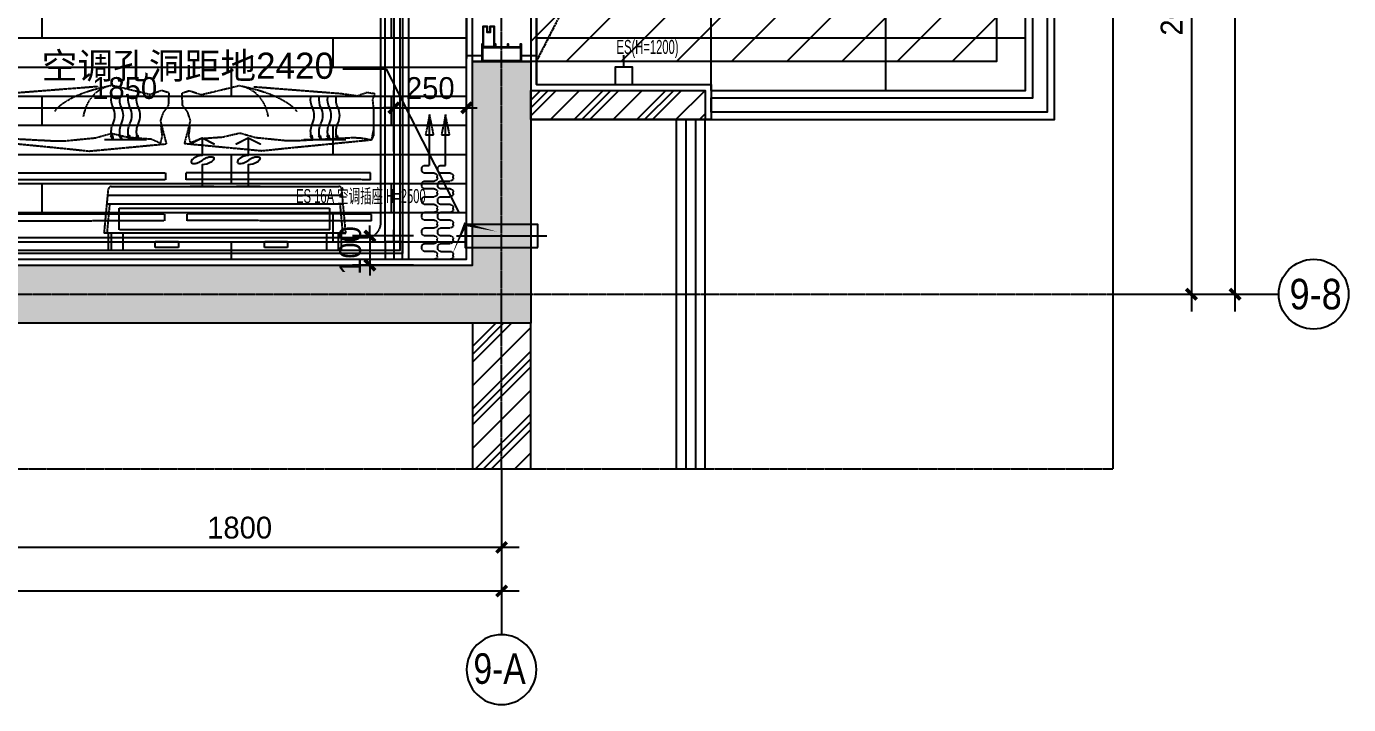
# Model space of a CAD drawing. Header units: millimetres. Extents: x 590 to 34010, y 590 to 7410.
# Drawn here: x 29468 to 34010, y 590 to 2920 of the extents above; entities that cross this region are included whole.
import ezdxf
from ezdxf import colors
from ezdxf.entities.mleader import LeaderData, LeaderLine
from ezdxf.enums import TextEntityAlignment as Align
from ezdxf.math import Vec2, Vec3

# ---------------------------------------------------------------- set-up
doc = ezdxf.new("R2010")
doc.units = ezdxf.units.MM
doc.set_wipeout_variables(frame=1)
doc.header["$PDMODE"] = 35
doc.linetypes.add('Pbo-Center', pattern=[9, 6, -1, 1, -1])
doc.linetypes.add('Pbo-Hidden', pattern=[1.875, 1.25, -0.625])
doc.layers.get('0').update_dxf_attribs({"color": 14})
doc.layers.get('DEFPOINTS').update_dxf_attribs({"color": 5})
for name, color, linetype in [('!PboAC-Dim', 50, 'Continuous'), ('!PboAC-Refe', 50, 'Continuous'), ('!PboDS-Doors', 60, 'Continuous'), ('!PboDS-Handrail', 44, 'Continuous'), ('!PboDS-Stair', 30, 'Continuous'), ('!PboEM-Dim', 50, 'Continuous'), ('!PboEM-Elec', 61, 'Continuous'), ('!PboEX-Beam', 218, 'Pbo-Hidden'), ('!PboEX-Hatch', 250, 'Continuous'), ('!PboFC-Floor', 144, 'Continuous'), ('!PboFC-Hatch', 250, 'Continuous'), ('!PboFF-Drapery', 130, 'Continuous'), ('!PboFF-Furn', 51, 'Continuous'), ('!PboFF-Furn-Detail', 56, 'Continuous'), ('!PboGS-13Light-Center', 134, 'Pbo-Center'), ('!PboGS-Dim', 50, 'Continuous'), ('!PboLP-Dim-Center', 50, 'Pbo-Center'), ('!PboPL-AxisNumber', 150, 'Continuous'), ('!PboPL-Column', 182, 'Continuous'), ('!PboPL-EXwalls', 190, 'Continuous'), ('!PboPL-Glass', 30, 'Continuous'), ('!PboPL-Grid', 124, 'Pbo-Center'), ('!PboPL-Hatch', 250, 'Continuous'), ('!PboPL-Mech', 134, 'Continuous'), ('!PboPL-ShadeDark', 251, 'Continuous'), ('!PboPL-TXT25', 40, 'Continuous'), ('!PboPL-WallFin', 160, 'Continuous'), ('!PboRC-13Light', 134, 'Continuous'), ('!PboRC-18Norm', 30, 'Continuous'), ('!PboRC-35Heavy', 100, 'Continuous'), ('!PboRC-Mech', 134, 'Continuous')]:
    doc.layers.add(name, color=color, linetype=linetype)
doc.styles.add('!PYH.V2008_EN', font='')
doc.styles.add('!赫思Norm', font='赫思StyleNormEN.SHX', dxfattribs={"width": 0.9, "bigfont": '赫思StyleDimTextCN.SHX'})
doc.styles.add('Genvea', font='')
doc.styles.get('!PYH.V2008_EN').set_extended_font_data('赫思深化DWG.CN繁')
doc.styles.get('Genvea').set_extended_font_data('Geneva')
doc.dimstyles.new('!PboMS-30', dxfattribs={"dimscale": 30, "dimtxt": 2.5, "dimasz": 1.2, "dimexe": 2, "dimexo": 2, "dimgap": 1, "dimtad": 1, "dimdec": 0, "dimdsep": 46, "dimtxsty": '!PYH.V2008_EN', "dimblk": 'ARCHTICK', "dimcen": 1, "dimdle": 2, "dimclrd": 44, "dimclre": 44, "dimclrt": 256, "dimadec": 1, "dimazin": 2, "dimtfac": 1, "dimtdec": 0, "dimtix": 1, "dimtmove": 2, "dimatfit": 1, "dimldrblk": '!PYH_DIM.ARCHTICK', "dimfxl": 5, "dimfxlon": 1, "dimtolj": 1, "dimtzin": 0, "dimlwd": -1, "dimlwe": -1, "dimarcsym": 0})

# ---------------------------------------------------------------- blocks, each defined once
blk = doc.blocks.new('_ArchTick')
at = {"const_width": 0.35}
blk.add_lwpolyline([(0.5, 0.5), (-0.5, -0.5)], dxfattribs=at)
blk = doc.blocks.new('*D104')
at = {"layer": '!PboGS-Dim', "color": 44, "transparency": 16777216}
for p, q in [((22000, 1130), (22000, 920)), ((31100, 1130), (31100, 920)), ((31160, 980), (21940, 980))]:
    blk.add_line(p, q, dxfattribs=at)
at = {"layer": 'DEFPOINTS', "color": 0, "transparency": 16777216}
for p in [(22000, 1400), (31100, 1400), (22000, 980)]:
    blk.add_point(p, dxfattribs=at)
at = {"layer": '!PboGS-Dim', "color": 44, "transparency": 16777216, "xscale": 36, "yscale": 36, "zscale": 36, "rotation": 180}
blk.add_blockref('_ArchTick', (22000, 980), dxfattribs=at)
at = {"layer": '!PboGS-Dim', "color": 44, "transparency": 16777216, "xscale": 36, "yscale": 36, "zscale": 36}
blk.add_blockref('_ArchTick', (31100, 980), dxfattribs=at)
at = {"layer": '!PboGS-Dim', "transparency": 16777216, "insert": (26550, 1047.5), "char_height": 75, "attachment_point": 5, "style": '!PYH.V2008_EN'}
blk.add_mtext('\\A1;9100', dxfattribs=at)
blk = doc.blocks.new('!PYH_DIM.ARCHTICK')
blk.add_lwpolyline([(0, 0, 0, 0, 0), (-0.96, -1.15, 0.4, 0.25, 0), (0, 0, 0.25, 0.4, 0), (-0.96, 1.15, 0, 0, 0), (0, 0, 0, 0, 0), (-1.64, 0, 0, 0, 0)], format="xyseb")
blk = doc.blocks.new('!pbo_grid201706_blkSC')
blk.add_circle((0, 0), 4)
at = {"layer": '!PboPL-TXT25', "style": '!赫思Norm', "width": 1.599118}
blk.add_attdef('A', text='', height=3.5, dxfattribs=at).set_placement((-2.76, -1.65), (3.22, -1.65), align=Align.FIT)
blk = doc.blocks.new('*D97')
at = {"layer": '!PboGS-Dim', "color": 44, "transparency": 16777216}
for p, q in [((29300, 1280), (29300, 1070)), ((31100, 1280), (31100, 1070)), ((31160, 1130), (29240, 1130))]:
    blk.add_line(p, q, dxfattribs=at)
at = {"layer": 'DEFPOINTS', "color": 0, "transparency": 16777216}
for p in [(29300, 1400), (31100, 1400), (29300, 1130)]:
    blk.add_point(p, dxfattribs=at)
at = {"layer": '!PboGS-Dim', "color": 44, "transparency": 16777216, "xscale": 36, "yscale": 36, "zscale": 36, "rotation": 180}
blk.add_blockref('_ArchTick', (29300, 1130), dxfattribs=at)
at = {"layer": '!PboGS-Dim', "color": 44, "transparency": 16777216, "xscale": 36, "yscale": 36, "zscale": 36}
blk.add_blockref('_ArchTick', (31100, 1130), dxfattribs=at)
at = {"layer": '!PboGS-Dim', "transparency": 16777216, "insert": (30200, 1197.5), "char_height": 75, "attachment_point": 5, "style": '!PYH.V2008_EN'}
blk.add_mtext('\\A1;1800', dxfattribs=at)
blk = doc.blocks.new('pbotmp20180107161933')
blk.add_lwpolyline([(0, -1), (1, -1), (1, 0), (0, 0)], close=True)
for points in [[(0, -0.3333), (1, -0.3333)], [(0, -0.6667), (1, -0.6667)]]:
    blk.add_lwpolyline(points)
blk = doc.blocks.new('pbotmp20171123175430')
blk.add_lwpolyline([(0, 155), (0, -155)])
blk.add_lwpolyline([(-40, -125), (40, -125), (40, 125), (-40, 125)], close=True)
blk = doc.blocks.new('*D87')
at = {"layer": '!PboGS-Dim', "color": 44, "transparency": 16777216}
for p, q in [((33620, 1940), (33620, 6060)), ((33470, 6000), (33680, 6000)), ((33470, 2000), (33680, 2000))]:
    blk.add_line(p, q, dxfattribs=at)
at = {"layer": 'DEFPOINTS', "color": 0, "transparency": 16777216}
for p in [(33200, 6000), (33620, 6000), (33200, 2000)]:
    blk.add_point(p, dxfattribs=at)
at = {"layer": '!PboGS-Dim', "color": 44, "transparency": 16777216, "xscale": 36, "yscale": 36, "zscale": 36}
for p, rotation in [((33620, 6000), 90), ((33620, 2000), 270)]:
    blk.add_blockref('_ArchTick', p, dxfattribs=dict(at, rotation=rotation))
at = {"layer": '!PboGS-Dim', "transparency": 16777216, "insert": (33552.5, 4000), "char_height": 75, "attachment_point": 5, "rotation": 90, "style": '!PYH.V2008_EN'}
blk.add_mtext('\\A1;4000', dxfattribs=at)
blk = doc.blocks.new('*D89')
at = {"layer": '!PboGS-Dim', "color": 44, "transparency": 16777216}
for p, q in [((33470, 4060), (33470, 1940)), ((33320, 4000), (33530, 4000)), ((33320, 2000), (33530, 2000))]:
    blk.add_line(p, q, dxfattribs=at)
at = {"layer": 'DEFPOINTS', "color": 0, "transparency": 16777216}
for p in [(33200, 4000), (33200, 2000), (33470, 2000)]:
    blk.add_point(p, dxfattribs=at)
at = {"layer": '!PboGS-Dim', "color": 44, "transparency": 16777216, "xscale": 36, "yscale": 36, "zscale": 36}
for p, rotation in [((33470, 4000), 90), ((33470, 2000), 270)]:
    blk.add_blockref('_ArchTick', p, dxfattribs=dict(at, rotation=rotation))
at = {"layer": '!PboGS-Dim', "transparency": 16777216, "insert": (33402.5, 3000), "char_height": 75, "attachment_point": 5, "rotation": 90, "style": '!PYH.V2008_EN'}
blk.add_mtext('\\A1;2000', dxfattribs=at)
blk = doc.blocks.new('pbotmp20170912211625')
at = {"color": 0, "linetype": 'ByBlock'}
for p, q in [((-486.8, 54), (-481.4, 54)), ((-433, 54), (-427.7, 54)), ((-379.3, 54), (-373.9, 54)), ((-325.5, 54), (-320.2, 54)), ((-271.8, 54), (-266.4, 54)), ((-218, 54), (-212.6, 54)), ((-459.9, 0.8), (-454.6, 0.8)), ((-443.8, 11.5), (-443.8, 43.2)), ((-416.9, 43.2), (-416.9, 11.5)), ((-406.2, 0.8), (-400.8, 0.8)), ((-390, 11.5), (-390, 43.2)), ((-363.2, 43.2), (-363.2, 11.5)), ((-352.4, 0.8), (-347, 0.8)), ((-336.3, 11.5), (-336.3, 43.2)), ((-309.4, 43.2), (-309.4, 11.5)), ((-298.6, 0.8), (-293.3, 0.8)), ((-282.5, 11.5), (-282.5, 43.2)), ((-255.6, 43.2), (-255.6, 11.5)), ((-244.9, 0.8), (-239.5, 0.8)), ((-228.8, 11.5), (-228.8, 43.2)), ((-201.9, 43.2), (-201.9, 11.5)), ((-191.1, 0.8), (-185.8, 0.8)), ((-175, 11.5), (-175, 27.4)), ((-175, 27.4), (0, 27.4)), ((-70, 13.4), (-70, 41.4)), ((-70, 41.4), (0, 27.4)), ((0, 27.4), (-70, 13.4)), ((-486.8, -0.8), (-481.4, -0.8)), ((-470.7, -11.5), (-470.7, -43.2)), ((-443.8, -43.2), (-443.8, -11.5)), ((-433, -0.8), (-427.7, -0.8)), ((-416.9, -11.5), (-416.9, -43.2)), ((-390, -43.2), (-390, -11.5)), ((-379.3, -0.8), (-373.9, -0.8)), ((-363.2, -11.5), (-363.2, -43.2)), ((-336.3, -43.2), (-336.3, -11.5)), ((-325.5, -0.8), (-320.2, -0.8)), ((-309.4, -11.5), (-309.4, -43.2)), ((-282.5, -43.2), (-282.5, -11.5)), ((-271.8, -0.8), (-266.4, -0.8)), ((-255.6, -11.5), (-255.6, -43.2)), ((-228.8, -43.2), (-228.8, -11.5)), ((-218, -0.8), (-212.6, -0.8)), ((-201.9, -11.5), (-201.9, -43.2)), ((-175, -43.2), (-175, -27.4)), ((-175, -27.4), (0, -27.4)), ((-70, -41.4), (-70, -13.4)), ((-70, -13.4), (0, -27.4)), ((0, -27.4), (-70, -41.4)), ((-459.9, -54), (-454.6, -54)), ((-406.2, -54), (-400.8, -54)), ((-352.4, -54), (-347, -54)), ((-298.6, -54), (-293.3, -54)), ((-244.9, -54), (-239.5, -54)), ((-191.1, -54), (-185.8, -54))]:
    blk.add_line(p, q, dxfattribs=at)
blk.add_lwpolyline([(-470.7, 11.5), (-470.7, 43.2)], dxfattribs=at)
for centre, start, end in [((-486.8, 43.2), 90, 180), ((-481.4, 43.2), 0, 90), ((-433, 43.2), 90, 180), ((-427.7, 43.2), 0, 90), ((-379.3, 43.2), 90, 180), ((-373.9, 43.2), 0, 90), ((-325.5, 43.2), 90, 180), ((-320.2, 43.2), 0, 90), ((-271.8, 43.2), 90, 180), ((-266.4, 43.2), 359.9974, 90), ((-218, 43.2), 90, 180), ((-212.6, 43.2), 0, 90), ((-459.9, 11.5), 180, 270), ((-454.6, 11.5), 270, 0), ((-406.2, 11.5), 180, 270), ((-400.8, 11.5), 270, 0), ((-352.4, 11.5), 180, 270), ((-347, 11.5), 270, 0), ((-298.6, 11.5), 180, 270), ((-293.3, 11.5), 270, 0), ((-244.9, 11.5), 180.0023, 270), ((-239.5, 11.5), 270, 0), ((-191.1, 11.5), 180, 270), ((-185.8, 11.5), 270, 0), ((-486.8, -11.5), 90, 180), ((-481.4, -11.5), 0, 90), ((-459.9, -43.2), 180, 270), ((-454.6, -43.2), 270, 0), ((-433, -11.5), 90, 180), ((-427.7, -11.5), 0, 90), ((-406.2, -43.2), 180, 270), ((-400.8, -43.2), 270, 0), ((-379.3, -11.5), 90, 180), ((-373.9, -11.5), 0, 90), ((-352.4, -43.2), 180, 270), ((-347, -43.2), 270, 0), ((-325.5, -11.5), 90, 180), ((-320.2, -11.5), 0, 90), ((-298.6, -43.2), 180, 270), ((-293.3, -43.2), 270, 0), ((-271.8, -11.5), 90, 180), ((-266.4, -11.5), 359.9974, 90), ((-244.9, -43.2), 180.0023, 270), ((-239.5, -43.2), 270, 0), ((-218, -11.5), 90, 180), ((-212.6, -11.5), 0, 90), ((-191.1, -43.2), 180, 270), ((-185.8, -43.2), 270, 0)]:
    blk.add_arc(centre, 10.8, start, end, dxfattribs=at)
blk = doc.blocks.new('*U30')
at = {"linetype": 'ByBlock'}
blk.add_wipeout([(-750, 75), (-750, 2075), (750, 2075), (750, 75)], dxfattribs=at).dxf.layer = '!PboFF-Furn'
at = {"layer": '!PboFF-Furn', "linetype": 'ByBlock'}
for points in [[(750, 2075), (750, 2075), (750, 75), (-750, 75), (-750, 2075), (-750, 2075)], [(750, 2075), (-750, 2075)]]:
    blk.add_lwpolyline(points, dxfattribs=at)
at = {"layer": '!PboFF-Furn-Detail', "linetype": 'ByBlock'}
for p, q in [((-673.4, 1942.6), (-39.4, 1942.2)), ((-673.4, 1942.6), (-673.4, 1919.5)), ((-673.4, 1919.5), (-39.4, 1919.2)), ((-38.7, 1919.5), (-38.7, 1942.6)), ((38.7, 1919.5), (38.7, 1942.6)), ((673.4, 1942.6), (39.4, 1942.2)), ((673.4, 1919.5), (39.4, 1919.2)), ((673.4, 1942.6), (673.4, 1919.5)), ((-669.4, 1801.5), (-35.4, 1801.1)), ((-669.4, 1801.5), (-669.4, 1778.4)), ((-669.4, 1778.4), (-35.4, 1778.1)), ((-34.8, 1778.4), (-34.8, 1801.5)), ((34.8, 1778.4), (34.8, 1801.5)), ((669.4, 1801.5), (35.4, 1801.1)), ((669.4, 1778.4), (35.4, 1778.1)), ((669.4, 1801.5), (669.4, 1778.4)), ((-672.5, 1665.5), (-387.9, 1693.6)), ((-387.9, 1693.6), (-296.6, 1703.1)), ((-296.6, 1703.1), (-30.9, 1678.2)), ((296.6, 1703.1), (30.9, 1678.2)), ((387.9, 1693.6), (296.6, 1703.1)), ((672.5, 1665.5), (387.9, 1693.6)), ((-680.3, 1626.5), (-672.5, 1665.5)), ((-680.3, 1649.6), (-672.5, 1665.5)), ((-680.3, 1563.8), (-680.3, 1649.6)), ((-672.5, 1665.5), (-641.3, 1659.7)), ((-641.3, 1659.7), (-612.1, 1657.7)), ((-612.1, 1657.7), (-429.2, 1667.5)), ((-429.2, 1667.5), (-374.6, 1667.5)), ((-374.6, 1667.5), (-275.3, 1657.7)), ((-275.3, 1657.7), (-220.8, 1642.1)), ((-220.8, 1642.1), (-162.3, 1655.8)), ((-162.3, 1655.8), (-84.4, 1661.6)), ((-84.4, 1661.6), (-51.3, 1675.3)), ((-30.9, 1678.2), (-51.3, 1598.9)), ((-51.3, 1675.3), (-45.5, 1651.9)), ((-45.5, 1651.9), (-49.4, 1618.7)), ((30.9, 1678.2), (51.3, 1598.9)), ((51.3, 1675.3), (45.5, 1651.9)), ((45.5, 1651.9), (49.4, 1618.7)), ((84.4, 1661.6), (51.3, 1675.3)), ((162.3, 1655.8), (84.4, 1661.6)), ((220.8, 1642.1), (162.3, 1655.8)), ((275.3, 1657.7), (220.8, 1642.1)), ((374.6, 1667.5), (275.3, 1657.7)), ((429.2, 1667.5), (374.6, 1667.5)), ((612.1, 1657.7), (429.2, 1667.5)), ((641.3, 1659.7), (612.1, 1657.7)), ((672.5, 1665.5), (641.3, 1659.7)), ((680.3, 1626.5), (672.5, 1665.5)), ((680.3, 1649.6), (672.5, 1665.5)), ((680.3, 1563.8), (680.3, 1649.6)), ((-51.3, 1598.9), (-41.6, 1569.7)), ((51.3, 1598.9), (41.6, 1569.7)), ((-676.4, 1526.8), (-680.3, 1563.8)), ((-413.1, 1563.3), (-415.7, 1567.2)), ((-408.2, 1557.4), (-413.1, 1563.3)), ((-402.7, 1551.9), (-408.2, 1557.4)), ((-396.4, 1546.6), (-402.7, 1551.9)), ((-389.2, 1541.3), (-396.4, 1546.6)), ((-315.3, 1573.8), (-317.4, 1584.7)), ((-308.7, 1552.6), (-315.3, 1573.8)), ((-299.6, 1533.5), (-308.7, 1552.6)), ((-41.6, 1569.7), (-24, 1546.3)), ((-24, 1546.3), (-22.1, 1503.4)), ((24, 1546.3), (22.1, 1503.4)), ((41.6, 1569.7), (24, 1546.3)), ((299.6, 1533.5), (308.7, 1552.6)), ((308.7, 1552.6), (315.3, 1573.8)), ((315.3, 1573.8), (317.4, 1584.7)), ((389.2, 1541.3), (396.4, 1546.6)), ((396.4, 1546.6), (402.7, 1551.9)), ((402.7, 1551.9), (408.2, 1557.4)), ((408.2, 1557.4), (413.1, 1563.3)), ((413.1, 1563.3), (415.7, 1567.2)), ((676.4, 1526.8), (680.3, 1563.8)), ((-684.2, 1505.3), (-676.4, 1526.8)), ((-656.9, 1501.4), (-684.2, 1505.3)), ((-623.8, 1513.1), (-656.9, 1501.4)), ((-567.3, 1505.3), (-623.8, 1513.1)), ((-267.5, 1481.9), (-567.3, 1505.3)), ((-380.7, 1535.7), (-389.2, 1541.3)), ((-370.7, 1529.5), (-380.7, 1535.7)), ((-358.7, 1522.8), (-370.7, 1529.5)), ((-344.4, 1515.7), (-358.7, 1522.8)), ((-327.1, 1508.3), (-344.4, 1515.7)), ((-306.4, 1500.7), (-327.1, 1508.3)), ((-281.7, 1493), (-306.4, 1500.7)), ((-287.8, 1516.7), (-299.6, 1533.5)), ((-273.4, 1502.2), (-287.8, 1516.7)), ((-256, 1490.4), (-273.4, 1502.2)), ((-88.3, 1509.2), (-218.8, 1478)), ((-47.4, 1495.6), (-88.3, 1509.2)), ((-22.1, 1503.4), (-47.4, 1495.6)), ((22.1, 1503.4), (47.4, 1495.6)), ((47.4, 1495.6), (88.3, 1509.2)), ((88.3, 1509.2), (218.8, 1478)), ((256, 1490.4), (273.4, 1502.2)), ((267.5, 1481.9), (567.3, 1505.3)), ((273.4, 1502.2), (287.8, 1516.7)), ((281.7, 1493), (306.4, 1500.7)), ((287.8, 1516.7), (299.6, 1533.5)), ((306.4, 1500.7), (327.1, 1508.3)), ((327.1, 1508.3), (344.4, 1515.7)), ((344.4, 1515.7), (358.7, 1522.8)), ((358.7, 1522.8), (370.7, 1529.5)), ((370.7, 1529.5), (380.7, 1535.7)), ((380.7, 1535.7), (389.2, 1541.3)), ((567.3, 1505.3), (623.8, 1513.1)), ((623.8, 1513.1), (656.9, 1501.4)), ((656.9, 1501.4), (684.2, 1505.3)), ((684.2, 1505.3), (676.4, 1526.8)), ((-252.7, 1485.5), (-281.7, 1493)), ((-235.6, 1481.4), (-256, 1490.4)), ((-218.8, 1478), (-252.7, 1485.5)), ((218.8, 1478), (252.7, 1485.5)), ((235.6, 1481.4), (256, 1490.4)), ((252.7, 1485.5), (281.7, 1493)), ((705, 945), (-705, 945)), ((705, 328.4), (-705, 328.4))]:
    blk.add_line(p, q, dxfattribs=at)
blk.add_lwpolyline([(720, 2015), (-720, 2015), (-720, 105), (720, 105)], close=True, dxfattribs=at)
blk.add_lwpolyline([(-655, 120), (655, 120, 0.414214), (705, 170), (705, 1950, 0.414214), (655, 2000), (-655, 2000, 0.414214), (-705, 1950), (-705, 170, 0.414214)], format="xyb", close=True, dxfattribs=at)
blk = doc.blocks.new('*D119')
at = {"layer": '!PboEM-Dim', "color": 44, "transparency": 16777216}
for p, q in [((28880, 2490.3), (28880, 2700.3)), ((30730, 2490.3), (30730, 2700.3)), ((28820, 2640.3), (30790, 2640.3))]:
    blk.add_line(p, q, dxfattribs=at)
at = {"layer": 'DEFPOINTS', "color": 0, "transparency": 16777216}
for p in [(30730, 2640.3), (28880, 2120), (30730, 2120)]:
    blk.add_point(p, dxfattribs=at)
at = {"layer": '!PboEM-Dim', "color": 44, "transparency": 16777216, "xscale": 36, "yscale": 36, "zscale": 36, "rotation": 180}
blk.add_blockref('_ArchTick', (28880, 2640.3), dxfattribs=at)
at = {"layer": '!PboEM-Dim', "color": 44, "transparency": 16777216, "xscale": 36, "yscale": 36, "zscale": 36}
blk.add_blockref('_ArchTick', (30730, 2640.3), dxfattribs=at)
at = {"layer": '!PboEM-Dim', "transparency": 16777216, "insert": (29805, 2707.8), "char_height": 75, "attachment_point": 5, "style": '!PYH.V2008_EN'}
blk.add_mtext('\\A1;1850', dxfattribs=at)
blk = doc.blocks.new('*D120')
at = {"layer": '!PboEM-Dim', "color": 44, "transparency": 16777216}
for p, q in [((30730, 2490.3), (30730, 2700.3)), ((30980, 2490.3), (30980, 2700.3)), ((30730, 2640.3), (30694, 2640.3)), ((30730, 2640.3), (30980, 2640.3)), ((30980, 2640.3), (31016, 2640.3))]:
    blk.add_line(p, q, dxfattribs=at)
at = {"layer": 'DEFPOINTS', "color": 0, "transparency": 16777216}
for p in [(30980, 2640.3), (30980, 2387), (30730, 2120)]:
    blk.add_point(p, dxfattribs=at)
at = {"layer": '!PboEM-Dim', "color": 44, "transparency": 16777216, "xscale": 36, "yscale": 36, "zscale": 36}
blk.add_blockref('_ArchTick', (30730, 2640.3), dxfattribs=at)
at = {"layer": '!PboEM-Dim', "color": 44, "transparency": 16777216, "xscale": 36, "yscale": 36, "zscale": 36, "rotation": 180}
blk.add_blockref('_ArchTick', (30980, 2640.3), dxfattribs=at)
at = {"layer": '!PboEM-Dim', "transparency": 16777216, "insert": (30855, 2707.8), "char_height": 75, "attachment_point": 5, "style": '!PYH.V2008_EN'}
blk.add_mtext('\\A1;250', dxfattribs=at)
blk = doc.blocks.new('*U51')
at = {"color": 0}
blk.add_line((1.6, 0), (2.7, 0), dxfattribs=at)
blk.add_lwpolyline([(0, -0.8), (1.6, -0.8), (1.6, 0.8), (0, 0.8)], close=True, dxfattribs=at)
at = {"color": 0, "style": 'Genvea'}
blk.add_attdef('TV', text='', height=1.6, dxfattribs=at).set_placement((3.25, 0), align=Align.MIDDLE_LEFT)
blk = doc.blocks.new('A$C38F9204E')
at = {"color": 8}
blk.add_line((0, 1), (0, 205), dxfattribs=at)
blk.add_lwpolyline([(416, 103), (365, 205), (368, 207), (419, 103), (368, 0), (365, 1), (416, 103), (266, 103, 0.071485), (264, 127, 0.043779), (256, 151, 0.043779), (244, 172, 0.057174), (231, 187, 0.099575), (216, 196, 0.195006), (207, 196, 0.195006), (201, 189, 0.099575), (198, 172, 0.057174), (200, 153, 0.043779), (208, 129, 0.043779), (220, 108, 0.031745), (227, 99, -0.034344), (234, 90, -0.043779), (246, 69, -0.043779), (254, 45, -0.057174), (256, 26, -0.099575), (253, 9, -0.195006), (247, 2, -0.195006), (238, 2, -0.099575), (223, 11, -0.057174), (210, 26, -0.14623), (186, 103), (0, 103)], format="xyb", dxfattribs=at)
for points in [[(368, 207), (365, 205), (419, 103), (416, 103)], [(419, 103), (416, 103), (368, 0), (365, 1)]]:
    blk.add_solid(points, dxfattribs=at)
blk = doc.blocks.new('A$C6AA719C6')
at = {"color": 8}
blk.add_line((0, 144.5), (0, -144.5), dxfattribs=at)
for points in [[(-26.6, 94.2), (-28.2, 89), (0, 83.7), (-25.1, 99), (-26.6, 94.2, 0.169115), (-109.6, 84.6, -0.229065), (-220.1, 84.6, 0.145036), (-291.3, 96.3, 0.229065)], [(-26.6, 36), (-28.2, 30.7), (0, 25.4), (-25.1, 40.8), (-26.6, 36, 0.169115), (-109.6, 26.4, -0.229065), (-220.1, 26.4, 0.145036), (-291.3, 38.1, 0.229065)], [(-26.6, -22.2), (-28.2, -27.5), (0, -32.8), (-25.1, -17.4), (-26.6, -22.2, 0.169115), (-109.6, -31.8, -0.229065), (-220.1, -31.8, 0.145036), (-291.3, -20.2, 0.229065)], [(-26.6, -80.5), (-28.2, -85.7), (0, -91), (-25.1, -75.7), (-26.6, -80.5, 0.169115), (-109.6, -90.1, -0.229065), (-220.1, -90.1, 0.145036), (-291.3, -78.4, 0.229065)]]:
    blk.add_lwpolyline(points, format="xyb", dxfattribs=at)
blk = doc.blocks.new('*U140')
at = {"linetype": 'Pbo-Hidden'}
for p, q in [((571649, -516095.2), (572449, -516095.2)), ((571649, -516095.2), (571649, -516155.2)), ((571649, -516095.2), (572449, -516095.2)), ((571649, -516095.2), (571649, -516155.2)), ((572449, -516095.2), (572449, -516155.2)), ((572449, -516095.2), (572449, -516155.2)), ((571634, -516155.2), (571648.1, -516306.2)), ((571634, -516155.2), (572464, -516155.2)), ((571649, -516155.2), (571634, -516155.2)), ((571634, -516155.2), (571648.1, -516306.2)), ((571634, -516155.2), (572464, -516155.2)), ((571649, -516155.2), (571634, -516155.2)), ((572464, -516155.2), (572449.8, -516306.2)), ((572464, -516155.2), (572449.8, -516306.2)), ((572439.9, -516315.2), (571658.1, -516315.2)), ((572439.9, -516315.2), (571658.1, -516315.2))]:
    blk.add_line(p, q, dxfattribs=at)
at = {"color": 250, "linetype": 'Pbo-Hidden'}
for p, q in [((571659, -516095.2), (571659, -516155.2)), ((571659, -516095.2), (571659, -516155.2)), ((571699, -516095.2), (571699, -516155.2)), ((571699, -516095.2), (571699, -516155.2)), ((571834, -516105.2), (571914, -516105.2)), ((571834, -516125.2), (571834, -516105.2)), ((571834, -516105.2), (571914, -516105.2)), ((571834, -516125.2), (571834, -516105.2)), ((571914, -516105.2), (571914, -516125.2)), ((571914, -516105.2), (571914, -516125.2)), ((572209, -516125.2), (572209, -516105.2)), ((572209, -516105.2), (572289, -516105.2)), ((572209, -516125.2), (572209, -516105.2)), ((572209, -516105.2), (572289, -516105.2)), ((572289, -516105.2), (572289, -516125.2)), ((572289, -516105.2), (572289, -516125.2)), ((572399, -516095.2), (572399, -516155.2)), ((572399, -516095.2), (572399, -516155.2)), ((572439, -516095.2), (572439, -516155.2)), ((572439, -516095.2), (572439, -516155.2)), ((571644, -516155.2), (571653.4, -516255.2)), ((571644, -516155.2), (571653.4, -516255.2)), ((571834, -516125.2), (571874, -516125.2)), ((571834, -516125.2), (571874, -516125.2)), ((571874, -516125.2), (571914, -516125.2)), ((571874, -516125.2), (571914, -516125.2)), ((572209, -516125.2), (572249, -516125.2)), ((572209, -516125.2), (572249, -516125.2)), ((572249, -516125.2), (572289, -516125.2)), ((572249, -516125.2), (572289, -516125.2)), ((572453.9, -516155.2), (572444.6, -516255.2)), ((572453.9, -516155.2), (572444.6, -516255.2)), ((571688.8, -516166.9), (572413.3, -516166.9)), ((571688.8, -516166.9), (571688.8, -516240.9)), ((571688.8, -516166.9), (572413.3, -516166.9)), ((571688.8, -516166.9), (571688.8, -516240.9)), ((572413.3, -516166.9), (572413.3, -516240.9)), ((572413.3, -516166.9), (572413.3, -516240.9)), ((572413.3, -516240.9), (571688.8, -516240.9)), ((572413.3, -516240.9), (571688.8, -516240.9)), ((572454.6, -516255.2), (571643.4, -516255.2)), ((572454.6, -516255.2), (571643.4, -516255.2)), ((572451.8, -516285.2), (571646.2, -516285.2)), ((572451.8, -516285.2), (571646.2, -516285.2))]:
    blk.add_line(p, q, dxfattribs=at)
at = {"linetype": 'Pbo-Hidden'}
for centre, start, end in [((571658.1, -516305.2), 185.3558, 270), ((571658.1, -516305.2), 185.3558, 270), ((572439.9, -516305.2), 270, 354.6442), ((572439.9, -516305.2), 270, 354.6442)]:
    blk.add_arc(centre, 10, start, end, dxfattribs=at)
at = {"xscale": 0.4000000000814909, "yscale": 0.4000000000814909, "zscale": 0.4000000000814909, "rotation": 270}
for p in [(571928.3, -516315.2), (572087, -516315.2)]:
    blk.add_blockref('A$C38F9204E', p, dxfattribs=at)
at = {"extrusion": (0, 0, -1), "xscale": 0.5000000000000001, "yscale": 0.5000000000000001, "zscale": -0.5, "rotation": 90}
for p in [(-571706.4, -516476.6), (-572391.6, -516476.6)]:
    blk.add_blockref('A$C6AA719C6', p, dxfattribs=at)
blk = doc.blocks.new('*D232')
at = {"layer": '!PboAC-Dim', "color": 44, "transparency": 16777216}
for p, q in [((30647.6, 2200), (30647.6, 2236)), ((30797.6, 2200), (30587.6, 2200)), ((30647.6, 2200), (30647.6, 2100)), ((30797.6, 2100), (30587.6, 2100)), ((30647.6, 2100), (30647.6, 2064))]:
    blk.add_line(p, q, dxfattribs=at)
at = {"layer": 'DEFPOINTS', "color": 0, "transparency": 16777216}
for p in [(31000, 2200), (30647.6, 2100), (31000, 2100)]:
    blk.add_point(p, dxfattribs=at)
at = {"layer": '!PboAC-Dim', "color": 44, "transparency": 16777216, "xscale": 36, "yscale": 36, "zscale": 36}
for p, rotation in [((30647.6, 2200), 270), ((30647.6, 2100), 90)]:
    blk.add_blockref('_ArchTick', p, dxfattribs=dict(at, rotation=rotation))
at = {"layer": '!PboAC-Dim', "transparency": 16777216, "insert": (30580.1, 2150), "char_height": 75, "attachment_point": 5, "rotation": 90, "style": '!PYH.V2008_EN'}
blk.add_mtext('\\A1;100', dxfattribs=at)

msp = doc.modelspace()

# ---------------------------------------------------------------- hatches: boundary and pattern name
at = {"layer": '!PboEX-Hatch'}
h = msp.add_hatch(dxfattribs=at)
h.set_pattern_fill('!PYH_WALL_SECTION', color=256, scale=200, angle=180)
h.set_pattern_definition([(225, (31200, 5900), (94.7523, -94.7523), [])])
h.paths.add_polyline_path([(32800, 5900), (31200, 5900), (31200, 2800), (32800, 2800)])
at = {"layer": '!PboFC-Hatch'}
h = msp.add_hatch(dxfattribs=at)
h.set_pattern_fill('PBO网格_600_600', color=256, pattern_type=2)
h.set_pattern_definition([(0, (31220, 5880), (0, 600), []), (90, (31220, 5880), (-600, 600), [])])
h.paths.add_polyline_path([(31220, 2820), (31220, 2720), (31820, 2720), (31820, 2700), (32900, 2700), (32900, 5880), (31420, 5880), (31420, 5680), (31220, 5680), (31220, 5178.3)])

# ---------------------------------------------------------------- linework, layer by layer
at = {"layer": '!PboDS-Doors'}
for points in [[(31052, 2900), (31052, 2920), (31036, 2920), (31036, 2850), (31076, 2850)], [(31075, 2851), (31075, 2919), (31061, 2919), (31061, 2899), (31051, 2899), (31051, 2919), (31037, 2919), (31037, 2851), (31075, 2851)], [(31076, 2850), (31076, 2920), (31060, 2920), (31060, 2900), (31052, 2900)]]:
    msp.add_lwpolyline(points, dxfattribs=at)
at = {"layer": '!PboDS-Handrail'}
msp.add_lwpolyline([(31820, 2625), (31820, 2675), (32925, 2675), (32925, 6600), (32975, 6600), (32975, 2625)], close=True, dxfattribs=at)
at = {"layer": '!PboDS-Stair'}
for points in [[(31820, 2600), (33000, 2600), (33000, 6600)], [(31820, 2700), (32900, 2700), (32900, 6600)], [(33200, 6600), (33200, 1400)], [(31220, 2820), (31220, 5180)]]:
    msp.add_lwpolyline(points, dxfattribs=at)
at = {"layer": '!PboEX-Beam'}
msp.add_lwpolyline([(32800, 5900), (32800, 2800), (31200, 2800), (31200, 2600), (33000, 2600), (33000, 6600), (32800, 6600), (32800, 6100), (31200, 6100), (31200, 5900), (32800, 5900)], dxfattribs=at)
msp.add_lwpolyline([(31000, 5600), (31200, 5600), (31200, 2800), (31000, 2800)], close=True, dxfattribs=at)
at = {"layer": '!PboFC-Floor'}
msp.add_lwpolyline([(30980, 2820), (30980, 5180)], dxfattribs=at)
at = {"layer": '!PboGS-13Light-Center'}
msp.add_lwpolyline([(21400, 1400), (27240, 1400), (27270, 1460), (27330, 1340), (27360, 1400), (33200, 1400)], dxfattribs=at)
at = {"layer": '!PboLP-Dim-Center', "color": 44}
msp.add_lwpolyline([(31220, 2800), (32800, 5880)], dxfattribs=at)
at = {"layer": '!PboPL-AxisNumber'}
for p, q in [((33200, 2000), (33770, 2000)), ((31100, 1400), (31100, 830))]:
    msp.add_line(p, q, dxfattribs=at)
at = {"layer": '!PboPL-EXwalls'}
for points in [[(31200, 2700), (31800, 2700), (31800, 2600), (31200, 2600)], [(31200, 1900), (31000, 1900), (31000, 1400), (31200, 1400)]]:
    msp.add_lwpolyline(points, close=True, dxfattribs=at)
at = {"layer": '!PboPL-Glass'}
for points in [[(31167, 2800), (31033, 2800), (31033, 2860), (31035, 2860), (31035, 2850), (31077, 2850), (31077, 2860), (31079, 2860), (31079, 2850), (31121, 2850), (31121, 2860), (31123, 2860), (31123, 2850), (31165, 2850), (31165, 2860), (31167, 2860), (31167, 2800), (31167, 2800)], [(31165, 2848), (31165, 2848), (31165, 2802), (31035, 2802), (31035, 2848), (31165, 2848)]]:
    msp.add_lwpolyline(points, dxfattribs=at)
at = {"layer": '!PboPL-Grid'}
for points in [[(31100, 1400), (31100, 6600)], [(21400, 2000), (33200, 2000)]]:
    msp.add_lwpolyline(points, dxfattribs=at)
at = {"layer": '!PboPL-WallFin'}
msp.add_lwpolyline([(31167, 2800), (31167, 2820), (31220, 2820), (31220, 2720), (31820, 2720), (31820, 2600), (31800, 2600)], dxfattribs=at)
at = {"layer": '!PboRC-18Norm'}
for points in [[(31820, 2600), (33000, 2600), (33000, 6600)], [(32800, 5880), (32800, 2800), (31220, 2800)], [(30980, 5190), (30980, 2810)], [(31220, 5178.3), (31220, 2820)]]:
    msp.add_lwpolyline(points, dxfattribs=at)
at = {"layer": '!PboRC-35Heavy'}
msp.add_lwpolyline([(30780, 5880), (30780, 2120)], dxfattribs=at)

# ---------------------------------------------------------------- block references
at = {"layer": '!PboEM-Elec', "color": 1}
ref = msp.add_blockref('*U51', (31520, 2720), dxfattribs=dict(at, xscale=37.5, yscale=37.5, zscale=37.5, rotation=90))
ref.add_attrib('TV', 'ES(H=1200)', dxfattribs={"layer": '0', "color": 0, "height": 48, "style": '!PYH.V2008_EN', "width": 0.6}).set_placement((31494.9, 2849.7), align=Align.MIDDLE_LEFT)
at = {"layer": '!PboFF-Drapery', "linetype": 'Pbo-Hidden', "xscale": -1, "rotation": 270}
msp.add_blockref('pbotmp20170912211625', (30880, 2617.6), dxfattribs=at)
at = {"layer": '!PboPL-AxisNumber'}
ref = msp.add_blockref('!pbo_grid201706_blkSC', (33890, 2000), dxfattribs=dict(at, xscale=30, yscale=30, zscale=30))
ref.add_attrib('A', '9-8', dxfattribs={"layer": '!PboPL-TXT25', "height": 105, "style": '!PYH.V2008_EN', "width": 0.673023}).set_placement((33807.2, 1947.8), (33986.6, 1947.8), align=Align.FIT)
ref = msp.add_blockref('!pbo_grid201706_blkSC', (31100, 710), dxfattribs=dict(at, xscale=-30, yscale=30, zscale=30))
ref.add_attrib('A', '9-A', dxfattribs={"layer": '!PboPL-TXT25', "height": 105, "style": '!PYH.V2008_EN', "width": 0.661157}).set_placement((31003.4, 661.2), (31182.8, 661.2), align=Align.FIT)
at = {"layer": '!PboPL-Glass', "xscale": 1200, "yscale": 100, "rotation": 270}
msp.add_blockref('pbotmp20180107161933', (31800, 2600), dxfattribs=at)
at = {"layer": '!PboPL-Mech', "rotation": 89.99999999999997}
msp.add_blockref('pbotmp20171123175430', (31100, 2200), dxfattribs=at)
at = {"linetype": 'Pbo-Hidden', "rotation": 180}
msp.add_blockref('*U30', (29980, 4195), dxfattribs=at)

# ---------------------------------------------------------------- dimensions: what is measured, and where the dimension line sits
at = {"layer": '!PboGS-Dim'}
for base, p1, p2, angle, picture, middle in [((33620, 6000), (33200, 2000), (33200, 6000), 90, '*D87', (33552.5, 4000)), ((33470, 2000), (33200, 4000), (33200, 2000), 270, '*D89', (33402.5, 3000)), ((22000, 980), (31100, 1400), (22000, 1400), 180, '*D104', (26550, 1047.5)), ((29300, 1130), (31100, 1400), (29300, 1400), 180, '*D97', (30200, 1197.5))]:
    dim = msp.add_linear_dim(base=base, p1=p1, p2=p2, angle=angle, dimstyle='!PboMS-30', dxfattribs=at)
    dim.commit()
    dim.dimension.update_dxf_attribs({"geometry": picture, "text_midpoint": middle})

# ---------------------------------------------------------------- next in the draw order: hatches: boundary and pattern name
at = {"layer": '!PboFC-Hatch'}
h = msp.add_hatch(dxfattribs=at)
h.set_pattern_fill('!PYH_WDFLR', color=256, pattern_type=2)
h.set_pattern_definition([(270, (27120, 5980), (1200, -2e-13), [100, -200]), (270, (27770, 6080), (1200, -2e-13), [100, -200]), (270, (26920, 6180), (1200, -2e-13), [100, -200]), (0, (26920, 5880), (0, 300), []), (0, (26920, 5980), (0, 300), []), (0, (26920, 6080), (0, 300), [])])
h.paths.add_polyline_path([(30980, 2120), (30980, 2160), (30975, 2160), (30975, 2240), (30980, 2810), (30970, 2810), (30970, 2850), (30980, 2850), (30980, 5150), (30977.5, 5160), (30970, 5160), (30970, 5190), (30980, 5190), (30980, 5880), (26975, 5880), (26975, 5240), (26920, 5240), (26920, 4120), (26920, 2120)])
at = {"layer": '!PboPL-Hatch'}
h = msp.add_hatch(dxfattribs=at)
h.set_pattern_fill('PLASTI', color=256, scale=24, angle=225)
h.set_pattern_definition([(225, (64061.15, 11604.46), (107.7631, -107.7631), []), (225, (64074.62, 11590.99), (107.7631, -107.7631), []), (225, (64088.09, 11577.51), (107.7631, -107.7631), []), (225, (64128.5, 11537.1), (107.7631, -107.7631), [])])
h.paths.add_polyline_path([(31200, 5600), (31000, 5600), (31000, 5200), (31200, 5200)])
h.paths.add_polyline_path([(31800, 2700), (31200, 2700), (31200, 2600), (31800, 2600)])
h.paths.add_polyline_path([(31200, 1900), (31000, 1900), (31000, 1400), (31200, 1400)])
h.paths.add_polyline_path([(27800, 6100), (22100, 6100), (22100, 6600), (21900, 6600), (21900, 5250), (22100, 5250), (22100, 5900), (22650, 5900), (23250, 5900), (23850, 5900), (27800, 5900)])
h.paths.add_polyline_path([(32900, 6100), (31200, 6100), (31200, 5900), (32900, 5900)])
at = {"layer": '!PboPL-ShadeDark'}
h = msp.add_hatch(color=256, dxfattribs=at)
h.dxf.hatch_style = 1
h.paths.add_polyline_path([(28700, 2100), (28700, 1900), (31200, 1900), (31200, 2800), (31000, 2800), (31000, 2100)])

# ---------------------------------------------------------------- next in the draw order: linework, layer by layer
at = {"layer": '!PboPL-Column'}
msp.add_lwpolyline([(28700, 2100), (31000, 2100), (31000, 2800), (31200, 2800), (31200, 1900), (28700, 1900)], close=True, dxfattribs=at)
at = {"layer": '!PboPL-WallFin'}
msp.add_lwpolyline([(26920, 4120), (26920, 2120), (30980, 2120), (30980, 2820), (31033, 2820), (31033, 2800)], dxfattribs=at)
at = {"layer": '!PboRC-13Light'}
msp.add_lwpolyline([(27160, 2140), (27160, 5860), (30760, 5860), (30760, 2140)], close=True, dxfattribs=at)
at = {"layer": '!PboRC-35Heavy'}
msp.add_lwpolyline([(27170, 2150), (27170, 5850), (30750, 5850), (30750, 2150)], close=True, dxfattribs=at)

# ---------------------------------------------------------------- next in the draw order: block references
at = {"layer": '!PboEM-Elec'}
ref = msp.add_blockref('*U51', (30730, 2120), dxfattribs=dict(at, xscale=37.5, yscale=37.5, zscale=37.5, rotation=90))
ref.add_attrib('TV', 'ES 16A 空调插座 H=2500', dxfattribs={"layer": '0', "color": 0, "height": 48, "style": '!PYH.V2008_EN', "width": 0.6}).set_placement((30394, 2337.3), align=Align.MIDDLE_LEFT)
at = {"layer": '!PboRC-Mech', "rotation": 180}
msp.add_blockref('*U140', (602199, -513945.2), dxfattribs=at)

# ---------------------------------------------------------------- next in the draw order: dimensions: what is measured, and where the dimension line sits
at = {"layer": '!PboAC-Dim'}
dim = msp.add_linear_dim(base=(30647.6, 2100), p1=(31000, 2200), p2=(31000, 2100), angle=270, dimstyle='!PboMS-30', override={"dimscale": 30, "dimlfac": 1}, dxfattribs=at)
dim.commit()
dim.dimension.update_dxf_attribs({"geometry": '*D232', "text_midpoint": (30580.1, 2150)})
at = {"layer": '!PboEM-Dim'}
for base, p1, p2, picture, middle in [((30730, 2640.3), (28880, 2120), (30730, 2120), '*D119', (29805, 2707.8)), ((30980, 2640.3), (30730, 2120), (30980, 2387), '*D120', (30855, 2707.8))]:
    dim = msp.add_linear_dim(base=base, p1=p1, p2=p2, dimstyle='!PboMS-30', override={"dimscale": 30, "dimlfac": 1}, dxfattribs=at)
    dim.commit()
    dim.dimension.update_dxf_attribs({"geometry": picture, "text_midpoint": middle})

# ---------------------------------------------------------------- next in the draw order: leaders
at = {"layer": '!PboAC-Refe'}
ml = msp.add_multileader_mtext('Standard', dxfattribs=at)
ml.set_content('空调孔洞距地2420', color=256, style='!PYH.V2008_EN')
ml.set_leader_properties(color=44)
ml.set_arrow_properties(name='!PYH_DIM.ARCHTICK')
ml.build(insert=Vec2(0, 0))
ml.multileader.update_dxf_attribs({"dogleg_length": 7, "arrow_head_size": 45, "scale": 30})
ctx = ml.context
ctx.base_point, ctx.scale, ctx.char_height, ctx.arrow_head_size, ctx.landing_gap_size, ctx.plane_origin = Vec3(29299.2, 2773.7), 30, 90, 45, 30, Vec3(29300.2, 2775.8)
ctx.text_align_type, ctx.attachment_type = 2, 1
notes = []
notes.append((ctx, [(0, (1, 1, 0), (30704.3, 2773.7), (-1, 0), 150, [(0, [(30975, 2240)], 0, [])])]))
ctx.mtext.insert, ctx.mtext.alignment, ctx.mtext.flow_direction = Vec3(30524.3, 2830), 3, 5
for ctx, leaders in notes:
    for number, flags, end, landing, length, lines in leaders:
        leader = LeaderData()
        leader.index, (leader.has_last_leader_line, leader.has_dogleg_vector, leader.attachment_direction) = number, flags
        leader.last_leader_point, leader.dogleg_vector, leader.dogleg_length = Vec3(end), Vec3(landing), length
        for number, points, colour, breaks in lines:
            line = LeaderLine()
            line.index, line.vertices, line.color, line.breaks = number, Vec3.list(points), colors.encode_raw_color(colour), breaks
            leader.lines.append(line)
        ctx.leaders.append(leader)

doc.saveas('drawing.dxf')
